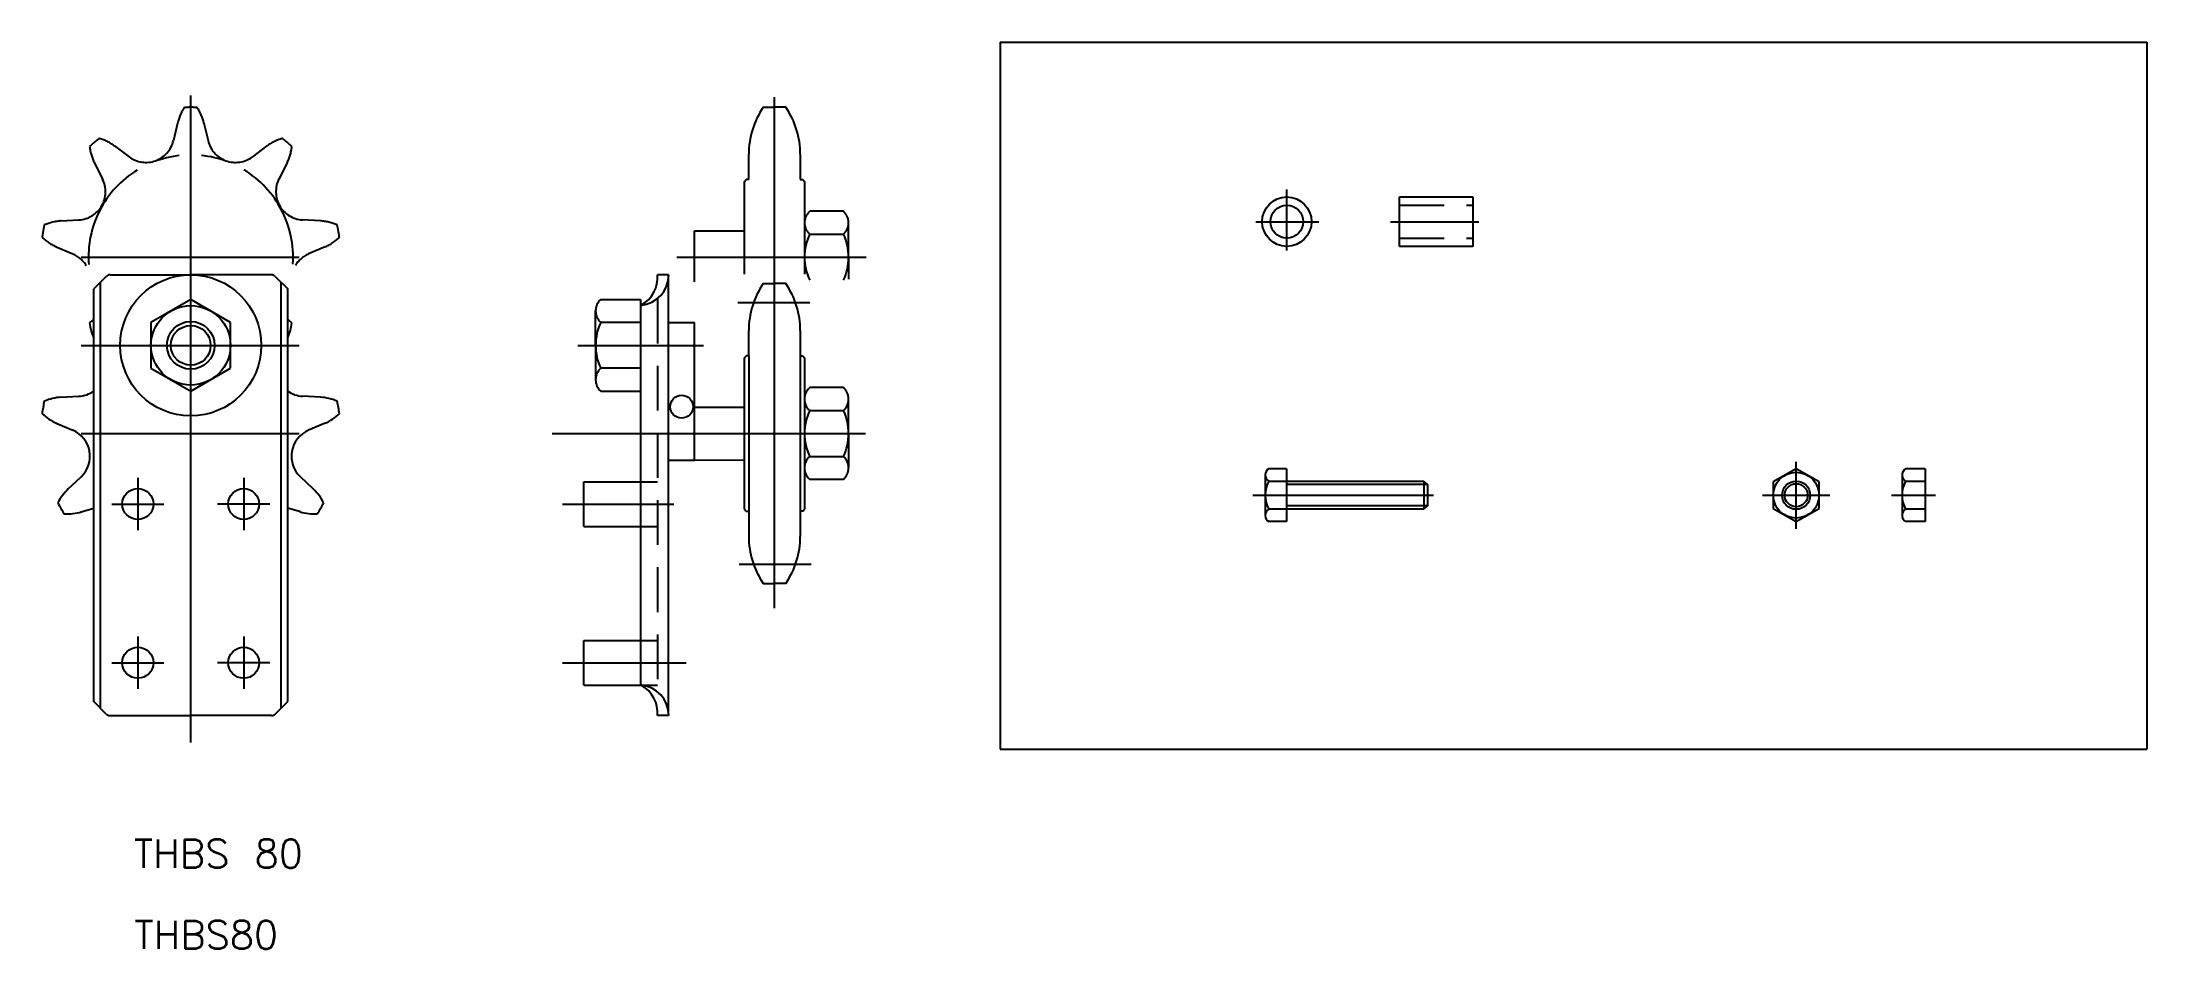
# Model space of a CAD drawing. Extents: x 468 to 1065, y 175 to 432.
import ezdxf
from ezdxf.enums import TextEntityAlignment as Align

# ---------------------------------------------------------------- set-up
doc = ezdxf.new("R2010")
doc.units = 0
for name, pattern in [('CENTER', [50.8, 31.75, -6.35, 6.35, -6.35]), ('DASHED', [19.05, 12.7, -6.35]), ('PHANTOM', [63.5, 31.75, -6.35, 6.35, -6.35, 6.35, -6.35])]:
    doc.linetypes.add(name, pattern=pattern)
doc.layers.get('0').update_dxf_attribs({"linetype": 'CONTINUOUS'})
doc.layers.add('CENTER', color=1, linetype='CENTER')
doc.styles.get("Standard").update_dxf_attribs({"font": 'txt.shx'})

msp = doc.modelspace()

# ---------------------------------------------------------------- linework, layer by layer
at = {"color": 7, "linetype": 'CONTINUOUS'}
for p, q in [((739.82, 431.9), (739.82, 231.35)), ((739.82, 431.9), (1064.82, 431.9)), ((1064.82, 431.9), (1064.82, 231.35)), ((852.96, 387.97), (873.76, 387.97)), ((852.96, 373.97), (852.96, 387.97)), ((873.76, 387.97), (873.76, 373.97)), ((873.76, 373.97), (852.96, 373.97)), ((486.49, 365.46), (482.93, 361.9)), ((487.55, 365.9), (510.43, 365.9)), ((533.3, 365.9), (510.43, 365.9)), ((534.37, 365.46), (537.93, 361.9)), ((645.87, 365.9), (642.67, 365.9)), ((645.87, 241.69), (645.87, 365.9)), ((482.93, 244.9), (482.93, 361.9)), ((484.84, 242.99), (484.84, 363.82)), ((510.43, 358.91), (499.16, 352.41)), ((521.69, 352.41), (510.43, 358.91)), ((536.01, 242.99), (536.01, 363.82)), ((537.93, 244.9), (537.93, 361.9)), ((626.64, 358.91), (637.87, 358.91)), ((637.87, 358.91), (637.87, 249.88)), ((672.67, 363.4), (675.87, 363.4)), ((679.07, 363.4), (675.87, 363.4)), ((499.16, 352.41), (499.16, 339.4)), ((521.69, 339.4), (521.69, 352.41)), ((625.17, 345.9), (625.17, 355.75)), ((637.87, 352.41), (626.64, 352.41)), ((645.87, 313.38), (645.87, 352.41)), ((645.87, 352.41), (653.23, 352.41)), ((653.23, 313.38), (653.23, 352.41)), ((668.57, 342.9), (668.57, 350.09)), ((683.17, 350.09), (683.17, 342.9)), ((625.17, 345.9), (625.17, 336.05)), ((667.37, 342.4), (667.87, 342.9)), ((667.37, 299.4), (667.37, 342.4)), ((668.57, 342.9), (667.87, 342.9)), ((668.57, 342.9), (668.57, 298.9)), ((683.17, 342.9), (683.87, 342.9)), ((683.17, 342.9), (683.17, 298.9)), ((683.87, 342.9), (684.37, 342.4)), ((684.37, 342.4), (684.37, 299.4)), ((499.16, 339.4), (510.43, 332.89)), ((510.43, 332.89), (521.69, 339.4)), ((637.87, 339.4), (626.64, 339.4)), ((473.62, 331.17), (478.73, 331.47)), ((547.23, 331.17), (542.12, 331.47)), ((626.64, 332.89), (637.87, 332.89)), ((653.23, 328.4), (667.37, 328.4)), ((695.41, 333.91), (685.84, 333.91)), ((696.87, 320.9), (696.87, 330.75)), ((472.33, 323.84), (477.03, 321.82)), ((548.52, 323.84), (543.82, 321.82)), ((685.84, 327.41), (695.41, 327.41)), ((696.87, 320.9), (696.87, 311.24)), ((645.87, 313.38), (653.23, 313.38)), ((653.23, 313.38), (667.37, 313.41)), ((685.84, 314.4), (695.41, 314.4)), ((696.87, 311.05), (696.87, 311.05)), ((820.93, 310.9), (815.94, 310.9)), ((820.93, 310.9), (820.93, 295.9)), ((965.42, 310.9), (958.93, 307.15)), ((971.92, 307.15), (965.42, 310.9)), ((1001.94, 310.9), (996.45, 310.9)), ((1001.94, 310.9), (1001.94, 295.9)), ((475.63, 305.11), (479.35, 308.62)), ((545.22, 305.11), (541.5, 308.62)), ((695.41, 307.89), (685.84, 307.89)), ((814.93, 309.15), (814.93, 297.64)), ((815.94, 307.4), (859.93, 307.4)), ((859.93, 307.4), (860.93, 306.4)), ((859.93, 307.4), (859.93, 299.4)), ((860.93, 306.4), (860.93, 300.4)), ((958.93, 307.15), (958.93, 299.65)), ((971.92, 299.65), (971.92, 307.15)), ((995.44, 309.15), (995.44, 297.64)), ((996.45, 307.4), (1001.94, 307.4)), ((479.35, 298.67), (482.93, 299.74)), ((536.01, 303.4), (536.01, 303.4)), ((541.5, 298.67), (537.93, 299.74)), ((667.37, 299.4), (667.87, 298.9)), ((667.87, 298.9), (668.57, 298.9)), ((668.57, 298.9), (668.57, 291.71)), ((683.87, 298.9), (683.17, 298.9)), ((683.17, 298.9), (683.17, 291.71)), ((683.87, 298.9), (684.37, 299.4)), ((859.93, 299.4), (815.94, 299.4)), ((860.93, 300.4), (859.93, 299.4)), ((958.93, 299.65), (965.42, 295.9)), ((965.42, 295.9), (971.92, 299.65)), ((1001.94, 299.4), (996.45, 299.4)), ((820.93, 295.9), (815.94, 295.9)), ((1001.94, 295.9), (996.45, 295.9)), ((672.67, 278.4), (675.87, 278.4)), ((679.07, 278.4), (675.87, 278.4)), ((536.01, 273.2), (536.01, 273.2)), ((486.49, 241.34), (482.93, 244.9)), ((534.37, 241.34), (537.93, 244.9)), ((487.55, 240.9), (510.43, 240.9)), ((533.3, 240.9), (510.43, 240.9)), ((642.67, 240.9), (642.67, 240.9)), ((645.87, 240.9), (642.67, 240.9)), ((739.82, 231.35), (1064.82, 231.35))]:
    msp.add_line(p, q, dxfattribs=at)
at = {"color": 3, "linetype": 'PHANTOM'}
for p, q in [((672.67, 413.4), (675.87, 413.4)), ((679.07, 413.4), (675.87, 413.4)), ((506.71, 408.93), (505.53, 403.95)), ((514.15, 408.93), (515.32, 403.95)), ((488.83, 402.43), (492.93, 399.37)), ((532.02, 402.43), (527.92, 399.37)), ((668.57, 392.9), (668.57, 400.09)), ((683.17, 400.09), (683.17, 392.9)), ((483.13, 397.64), (485.43, 393.07)), ((537.72, 397.64), (535.42, 393.07)), ((667.37, 392.4), (667.87, 392.9)), ((667.37, 366.09), (667.37, 392.4)), ((668.57, 392.9), (667.87, 392.9)), ((683.17, 392.9), (683.87, 392.9)), ((683.87, 392.9), (684.37, 392.4)), ((684.37, 392.4), (684.37, 366.09)), ((695.41, 383.91), (685.84, 383.91)), ((473.62, 381.17), (478.73, 381.47)), ((547.23, 381.17), (542.12, 381.47)), ((653.23, 363.93), (653.23, 378.4)), ((653.23, 378.4), (667.37, 378.4)), ((685.84, 377.41), (695.41, 377.41)), ((696.87, 370.9), (696.87, 380.75)), ((472.33, 373.84), (477.03, 371.82)), ((548.52, 373.84), (543.82, 371.82)), ((696.87, 370.9), (696.87, 364.62)), ((621.87, 294.57), (621.87, 307.23)), ((621.87, 294.57), (621.87, 307.23)), ((621.87, 307.23), (642.67, 307.23)), ((621.87, 294.57), (642.67, 294.57)), ((621.87, 249.57), (621.87, 262.23)), ((621.87, 262.23), (642.67, 262.23)), ((621.87, 249.57), (642.67, 249.57))]:
    msp.add_line(p, q, dxfattribs=at)
at = {"color": 3, "linetype": 'DASHED'}
for p, q in [((852.96, 385.62), (873.76, 385.62)), ((852.96, 376.32), (873.76, 376.32)), ((642.67, 359.15), (642.67, 249.57))]:
    msp.add_line(p, q, dxfattribs=at)
at = {"color": 3, "linetype": 'CONTINUOUS'}
for p, q in [((860.93, 306.4), (820.93, 306.4)), ((860.93, 300.4), (820.93, 300.4))]:
    msp.add_line(p, q, dxfattribs=at)
at = {"color": 7, "linetype": 'CONTINUOUS'}
for centre, radius in [((821.07, 380.97), 7), ((821.07, 380.97), 4.65), ((510.43, 345.9), 20), ((510.43, 345.9), 11.27), ((510.43, 345.9), 6.76), ((510.43, 345.9), 5.63), ((649.55, 328.48), 3.25), ((495.43, 300.9), 4.4), ((525.43, 300.9), 4.4), ((965.42, 303.4), 6.5), ((965.42, 303.4), 4), ((965.42, 303.4), 3.25), ((495.43, 255.9), 4.4), ((525.43, 255.9), 4.4)]:
    msp.add_circle(centre, radius, dxfattribs=at)
at = {"color": 3, "linetype": 'PHANTOM'}
for centre, radius, start, end in [((519.96, 405.8), 13.62, 146.24, 167.162), ((510.43, 370.9), 42.5, 90, 92.414), ((510.43, 370.9), 42.5, 87.586, 90), ((500.89, 405.8), 13.62, 12.838, 33.76), ((692.32, 400.06), 23.75, 145.827, 179.932), ((659.43, 400.06), 23.75, 0.068, 34.173), ((510.43, 370.9), 29, 356.117, 184.071), ((510.43, 370.9), 42.5, 130, 132.414), ((495.3, 403.76), 13.62, 186.24, 207.162), ((510.43, 370.9), 42.5, 127.586, 130), ((480.69, 391.51), 13.62, 52.838, 73.76), ((497.72, 405.8), 8.02, 290, 346.692), ((523.13, 405.8), 8.02, 193.308, 250), ((540.16, 391.51), 13.62, 106.24, 127.162), ((510.43, 370.9), 42.5, 50, 52.414), ((525.55, 403.76), 13.62, 332.838, 353.76), ((510.43, 370.9), 42.5, 47.586, 50), ((497.72, 405.8), 8.02, 233.308, 290), ((523.13, 405.8), 8.02, 250, 306.692), ((478.27, 389.47), 8.02, 330, 26.692), ((542.58, 389.47), 8.02, 153.308, 210), ((478.27, 389.47), 8.02, 273.308, 330), ((542.58, 389.47), 8.02, 210, 266.692), ((688.71, 380.66), 4.33, 131.361, 228.639), ((692.54, 380.66), 4.33, 311.361, 48.639), ((510.43, 370.9), 42.5, 170, 172.414), ((477.72, 386.35), 13.62, 226.24, 247.162), ((510.43, 370.9), 42.5, 167.586, 170), ((474.41, 367.58), 13.62, 92.838, 113.76), ((546.45, 367.58), 13.62, 66.24, 87.162), ((543.14, 386.35), 13.62, 292.838, 313.76), ((510.43, 370.9), 42.5, 10, 12.414), ((510.43, 370.9), 42.5, 7.586, 10), ((699.51, 370.9), 15.14, 154.551, 205.449), ((681.74, 370.9), 15.14, 334.551, 25.449), ((473.86, 364.45), 8.02, 29.872, 66.692), ((547, 364.45), 8.02, 113.308, 149.581)]:
    msp.add_arc(centre, radius, start, end, dxfattribs=at)
at = {"color": 7, "linetype": 'CONTINUOUS'}
for centre, radius, start, end in [((487.55, 364.4), 1.5, 90, 134.973), ((533.3, 364.4), 1.5, 45, 90), ((637.21, 365.88), 8.67, 275.156, 0.17), ((634.05, 365.01), 8.67, 298.126, 5.882), ((629.5, 355.66), 4.33, 131.361, 228.639), ((692.32, 350.06), 23.75, 145.827, 179.932), ((659.43, 350.06), 23.75, 0.068, 34.173), ((510.43, 320.9), 42.5, 130.32, 132.414), ((495.3, 353.76), 13.62, 186.24, 204.7), ((510.43, 320.9), 42.5, 47.586, 49.68), ((525.55, 353.76), 13.62, 335.3, 353.76), ((640.31, 345.9), 15.14, 154.551, 205.449), ((638.37, 356.93), 0.5, 118.153, 180), ((629.5, 336.15), 4.33, 131.361, 228.639), ((510.43, 320.9), 42.5, 170, 172.414), ((510.43, 320.9), 42.5, 167.586, 170), ((474.41, 317.58), 13.62, 92.838, 113.76), ((478.27, 339.47), 8.02, 273.308, 305.528), ((542.58, 339.47), 8.02, 234.472, 266.692), ((546.45, 317.58), 13.62, 66.24, 87.162), ((510.43, 320.9), 42.5, 10, 12.414), ((510.43, 320.9), 42.5, 7.586, 10), ((688.71, 330.66), 4.33, 131.361, 228.639), ((692.54, 330.66), 4.33, 311.361, 48.639), ((477.72, 336.35), 13.62, 226.24, 247.162), ((543.14, 336.35), 13.62, 292.838, 313.76), ((699.51, 320.9), 15.14, 154.551, 205.449), ((681.74, 320.9), 15.14, 334.551, 25.449), ((473.86, 314.45), 8.02, 10, 66.692), ((547, 314.45), 8.02, 113.308, 170), ((473.86, 314.45), 8.02, 313.308, 10), ((547, 314.45), 8.02, 170, 226.692), ((688.71, 311.15), 4.33, 131.361, 228.639), ((692.54, 311.15), 4.33, 311.361, 48.639), ((816.95, 309.15), 2.02, 120.016, 239.984), ((997.46, 309.15), 2.02, 120.016, 239.984), ((484.97, 295.2), 13.62, 132.838, 153.76), ((535.88, 295.2), 13.62, 26.24, 47.162), ((823.35, 303.4), 8.43, 151.659, 208.341), ((1003.87, 303.4), 8.43, 151.659, 208.341), ((510.43, 320.9), 42.5, 207.586, 210), ((510.43, 320.9), 42.5, 210, 212.414), ((475.44, 311.71), 13.62, 266.24, 287.162), ((545.41, 311.71), 13.62, 252.838, 273.76), ((510.43, 320.9), 42.5, 327.586, 330), ((510.43, 320.9), 42.5, 330, 332.414), ((816.95, 297.65), 2.02, 120.016, 239.984), ((997.46, 297.65), 2.02, 120.016, 239.984), ((692.32, 291.74), 23.75, 180.068, 214.173), ((659.43, 291.74), 23.75, 325.827, 359.932), ((638.37, 249.88), 0.5, 180, 241.847), ((637.21, 240.93), 8.67, 359.83, 84.837), ((634.05, 241.79), 8.67, 354.118, 61.874), ((487.55, 242.4), 1.5, 225, 270), ((533.3, 242.4), 1.5, 270, 315.027)]:
    msp.add_arc(centre, radius, start, end, dxfattribs=at)
at = {"layer": 'CENTER', "color": 1, "linetype": 'CONTINUOUS'}
for p, q in [((510.43, 233.24), (510.43, 416.78)), ((675.87, 271.4), (675.87, 416.3)), ((821.07, 372.78), (821.07, 390.09)), ((812.3, 380.97), (830.15, 380.97)), ((850.49, 380.97), (875.51, 380.97)), ((479.34, 370.9), (541.11, 370.9)), ((648.23, 370.9), (701.87, 370.9)), ((665.49, 358.03), (685.91, 358.03)), ((479.34, 345.9), (541.11, 345.9)), ((620.17, 345.9), (655.79, 345.9)), ((479.34, 320.9), (541.11, 320.9)), ((612.87, 320.9), (701.67, 320.9)), ((965.42, 293.9), (965.42, 312.9)), ((495.43, 308.3), (495.43, 293.5)), ((525.43, 308.3), (525.43, 293.5)), ((488.03, 300.9), (502.83, 300.9)), ((532.83, 300.9), (518.03, 300.9)), ((615.79, 300.9), (647.35, 300.9)), ((811.44, 303.4), (862.65, 303.4)), ((955.92, 303.4), (974.92, 303.4)), ((992.44, 303.4), (1004.94, 303.4)), ((686.26, 283.77), (665.83, 283.77)), ((495.43, 263.3), (495.43, 248.5)), ((525.43, 263.3), (525.43, 248.5)), ((488.03, 255.9), (502.83, 255.9)), ((532.83, 255.9), (518.03, 255.9)), ((615.79, 255.9), (650.8, 255.9))]:
    msp.add_line(p, q, dxfattribs=at)

# ---------------------------------------------------------------- texts
at = {"color": 7, "linetype": 'CONTINUOUS'}
for s, p in [('THBS 80', (518.25, 195.35)), ('THBS80', (514.8, 172.33))]:
    msp.add_text(s, height=8, dxfattribs=at).set_placement(p, align=Align.BOTTOM_CENTER)

doc.saveas('drawing.dxf')
